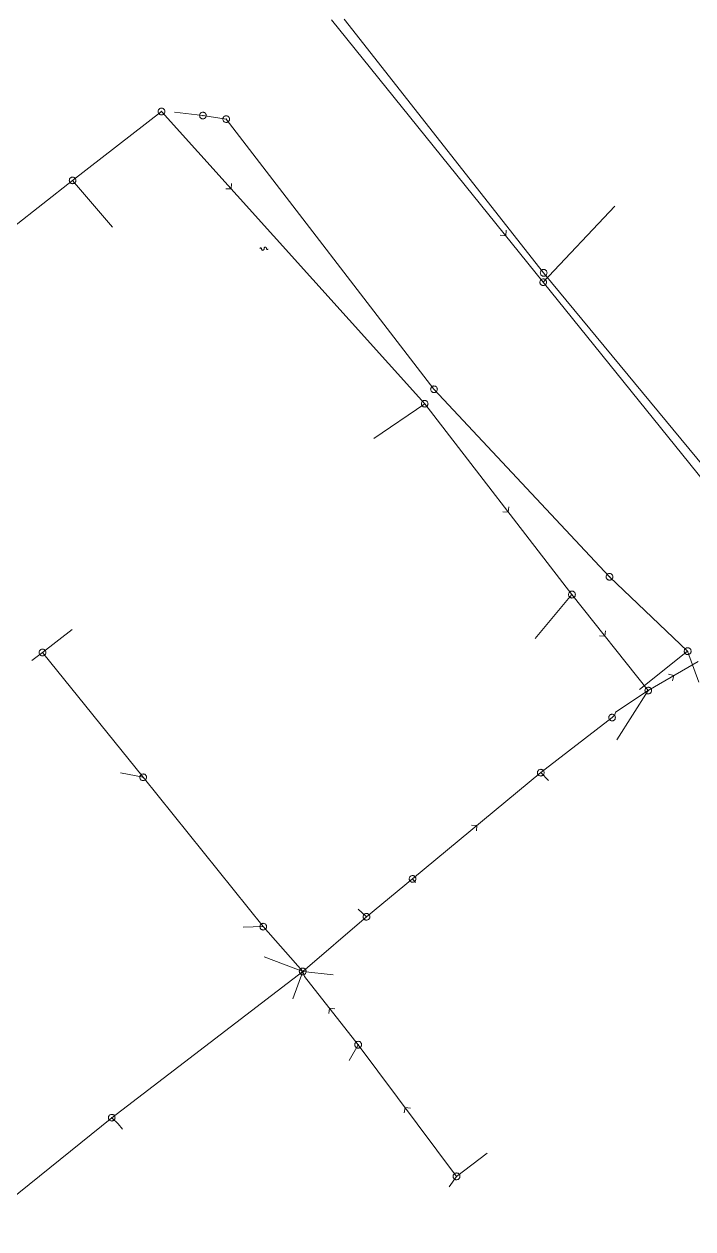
# Model space of a CAD drawing. Header units: metres. Extents: x 25504150 to 25508618, y 6694193 to 6702753.
# Drawn here: x 25504928 to 25505019.9, y 6698324 to 6698489.6 of the extents above; entities that cross this region are included whole.
import ezdxf

# ---------------------------------------------------------------- set-up
doc = ezdxf.new("R2010")
doc.units = ezdxf.units.M
for name, pattern in [('Sewer_node', [0]), ('Viemariputket', [0]), ('Viemarivarusteet', [0])]:
    doc.linetypes.add(name, pattern=pattern)
for name, color, linetype, lineweight in [('Sewer_node', 7, 'Sewer_node', 0), ('Viemariputket', 7, 'Viemariputket', 0), ('Viemarivarusteet', 7, 'Viemarivarusteet', 0)]:
    doc.layers.add(name, color=color, linetype=linetype, lineweight=lineweight)

msp = doc.modelspace()

# ---------------------------------------------------------------- linework, layer by layer
at = {"layer": 'Sewer_node', "color": 46, "linetype": 'Continuous', "true_color": 0x7f5f00, "flags": 128}
for points, elevation in [([(25504947.31, 6698477.58), (25504947.3, 6698477.65), (25504947.29, 6698477.72), (25504947.26, 6698477.79), (25504947.22, 6698477.85), (25504947.18, 6698477.91), (25504947.12, 6698477.95), (25504947.06, 6698477.99), (25504946.99, 6698478.02), (25504946.92, 6698478.03), (25504946.85, 6698478.04), (25504946.78, 6698478.03), (25504946.71, 6698478.02), (25504946.64, 6698477.99), (25504946.58, 6698477.95), (25504946.52, 6698477.91), (25504946.48, 6698477.85), (25504946.44, 6698477.79), (25504946.41, 6698477.72), (25504946.4, 6698477.65), (25504946.39, 6698477.58), (25504946.4, 6698477.51), (25504946.41, 6698477.44), (25504946.44, 6698477.37), (25504946.48, 6698477.31), (25504946.52, 6698477.25), (25504946.58, 6698477.21), (25504946.64, 6698477.17), (25504946.71, 6698477.14), (25504946.78, 6698477.13), (25504946.85, 6698477.12), (25504946.92, 6698477.13), (25504946.99, 6698477.14), (25504947.06, 6698477.17), (25504947.12, 6698477.21), (25504947.18, 6698477.25), (25504947.22, 6698477.31), (25504947.26, 6698477.37), (25504947.29, 6698477.44), (25504947.3, 6698477.51)], 39.18), ([(25504935.1, 6698468.11), (25504935.09, 6698468.18), (25504935.08, 6698468.25), (25504935.05, 6698468.32), (25504935.01, 6698468.38), (25504934.97, 6698468.44), (25504934.91, 6698468.48), (25504934.85, 6698468.52), (25504934.78, 6698468.55), (25504934.71, 6698468.56), (25504934.64, 6698468.57), (25504934.57, 6698468.56), (25504934.5, 6698468.55), (25504934.43, 6698468.52), (25504934.37, 6698468.48), (25504934.31, 6698468.44), (25504934.27, 6698468.38), (25504934.23, 6698468.32), (25504934.2, 6698468.25), (25504934.19, 6698468.18), (25504934.18, 6698468.11), (25504934.19, 6698468.04), (25504934.2, 6698467.97), (25504934.23, 6698467.9), (25504934.27, 6698467.84), (25504934.31, 6698467.78), (25504934.37, 6698467.74), (25504934.43, 6698467.7), (25504934.5, 6698467.67), (25504934.57, 6698467.66), (25504934.64, 6698467.65), (25504934.71, 6698467.66), (25504934.78, 6698467.67), (25504934.85, 6698467.7), (25504934.91, 6698467.74), (25504934.97, 6698467.78), (25504935.01, 6698467.84), (25504935.05, 6698467.9), (25504935.08, 6698467.97), (25504935.09, 6698468.04)], 38.02), ([(25504983.48, 6698437.41), (25504983.47, 6698437.48), (25504983.46, 6698437.55), (25504983.43, 6698437.62), (25504983.39, 6698437.68), (25504983.35, 6698437.74), (25504983.29, 6698437.78), (25504983.23, 6698437.82), (25504983.16, 6698437.85), (25504983.09, 6698437.86), (25504983.02, 6698437.87), (25504982.95, 6698437.86), (25504982.88, 6698437.85), (25504982.81, 6698437.82), (25504982.75, 6698437.78), (25504982.69, 6698437.74), (25504982.65, 6698437.68), (25504982.61, 6698437.62), (25504982.58, 6698437.55), (25504982.57, 6698437.48), (25504982.56, 6698437.41), (25504982.57, 6698437.34), (25504982.58, 6698437.27), (25504982.61, 6698437.2), (25504982.65, 6698437.14), (25504982.69, 6698437.08), (25504982.75, 6698437.04), (25504982.81, 6698437), (25504982.88, 6698436.97), (25504982.95, 6698436.96), (25504983.02, 6698436.95), (25504983.09, 6698436.96), (25504983.16, 6698436.97), (25504983.23, 6698437), (25504983.29, 6698437.04), (25504983.35, 6698437.08), (25504983.39, 6698437.14), (25504983.43, 6698437.2), (25504983.46, 6698437.27), (25504983.47, 6698437.34)], 39.15), ([(25505003.73, 6698411.17), (25505003.72, 6698411.24), (25505003.71, 6698411.32), (25505003.68, 6698411.38), (25505003.64, 6698411.45), (25505003.59, 6698411.5), (25505003.54, 6698411.55), (25505003.47, 6698411.59), (25505003.41, 6698411.62), (25505003.33, 6698411.63), (25505003.26, 6698411.64), (25505003.19, 6698411.63), (25505003.11, 6698411.62), (25505003.05, 6698411.59), (25505002.98, 6698411.55), (25505002.93, 6698411.5), (25505002.88, 6698411.45), (25505002.84, 6698411.38), (25505002.81, 6698411.32), (25505002.8, 6698411.24), (25505002.79, 6698411.17), (25505002.8, 6698411.1), (25505002.81, 6698411.02), (25505002.84, 6698410.96), (25505002.88, 6698410.89), (25505002.93, 6698410.84), (25505002.98, 6698410.79), (25505003.05, 6698410.75), (25505003.11, 6698410.72), (25505003.19, 6698410.71), (25505003.26, 6698410.7), (25505003.33, 6698410.71), (25505003.41, 6698410.72), (25505003.47, 6698410.75), (25505003.54, 6698410.79), (25505003.59, 6698410.84), (25505003.64, 6698410.89), (25505003.68, 6698410.96), (25505003.71, 6698411.02), (25505003.72, 6698411.1)], 39.14), ([(25504930.96, 6698403.21), (25504930.95, 6698403.28), (25504930.94, 6698403.35), (25504930.91, 6698403.42), (25504930.87, 6698403.48), (25504930.83, 6698403.54), (25504930.77, 6698403.58), (25504930.71, 6698403.62), (25504930.64, 6698403.65), (25504930.57, 6698403.66), (25504930.5, 6698403.67), (25504930.43, 6698403.66), (25504930.36, 6698403.65), (25504930.29, 6698403.62), (25504930.23, 6698403.58), (25504930.17, 6698403.54), (25504930.13, 6698403.48), (25504930.09, 6698403.42), (25504930.06, 6698403.35), (25504930.05, 6698403.28), (25504930.04, 6698403.21), (25504930.05, 6698403.14), (25504930.06, 6698403.07), (25504930.09, 6698403), (25504930.13, 6698402.94), (25504930.17, 6698402.88), (25504930.23, 6698402.84), (25504930.29, 6698402.8), (25504930.36, 6698402.77), (25504930.43, 6698402.76), (25504930.5, 6698402.75), (25504930.57, 6698402.76), (25504930.64, 6698402.77), (25504930.71, 6698402.8), (25504930.77, 6698402.84), (25504930.83, 6698402.88), (25504930.87, 6698402.94), (25504930.91, 6698403), (25504930.94, 6698403.07), (25504930.95, 6698403.14)], 39.77), ([(25505014.21, 6698397.97), (25505014.2, 6698398.04), (25505014.19, 6698398.11), (25505014.16, 6698398.18), (25505014.12, 6698398.24), (25505014.08, 6698398.3), (25505014.02, 6698398.34), (25505013.96, 6698398.38), (25505013.89, 6698398.41), (25505013.82, 6698398.42), (25505013.75, 6698398.43), (25505013.68, 6698398.42), (25505013.61, 6698398.41), (25505013.54, 6698398.38), (25505013.48, 6698398.34), (25505013.42, 6698398.3), (25505013.38, 6698398.24), (25505013.34, 6698398.18), (25505013.31, 6698398.11), (25505013.3, 6698398.04), (25505013.29, 6698397.97), (25505013.3, 6698397.9), (25505013.31, 6698397.83), (25505013.34, 6698397.76), (25505013.38, 6698397.7), (25505013.42, 6698397.64), (25505013.48, 6698397.6), (25505013.54, 6698397.56), (25505013.61, 6698397.53), (25505013.68, 6698397.52), (25505013.75, 6698397.51), (25505013.82, 6698397.52), (25505013.89, 6698397.53), (25505013.96, 6698397.56), (25505014.02, 6698397.6), (25505014.08, 6698397.64), (25505014.12, 6698397.7), (25505014.16, 6698397.76), (25505014.19, 6698397.83), (25505014.2, 6698397.9)], 39.01), ([(25504944.79, 6698386.05), (25504944.78, 6698386.12), (25504944.77, 6698386.19), (25504944.74, 6698386.26), (25504944.7, 6698386.32), (25504944.66, 6698386.38), (25504944.6, 6698386.42), (25504944.54, 6698386.46), (25504944.47, 6698386.49), (25504944.4, 6698386.5), (25504944.33, 6698386.51), (25504944.26, 6698386.5), (25504944.19, 6698386.49), (25504944.12, 6698386.46), (25504944.06, 6698386.42), (25504944, 6698386.38), (25504943.96, 6698386.32), (25504943.92, 6698386.26), (25504943.89, 6698386.19), (25504943.88, 6698386.12), (25504943.87, 6698386.05), (25504943.88, 6698385.98), (25504943.89, 6698385.91), (25504943.92, 6698385.84), (25504943.96, 6698385.78), (25504944, 6698385.72), (25504944.06, 6698385.68), (25504944.12, 6698385.64), (25504944.19, 6698385.61), (25504944.26, 6698385.6), (25504944.33, 6698385.59), (25504944.4, 6698385.6), (25504944.47, 6698385.61), (25504944.54, 6698385.64), (25504944.6, 6698385.68), (25504944.66, 6698385.72), (25504944.7, 6698385.78), (25504944.74, 6698385.84), (25504944.77, 6698385.91), (25504944.78, 6698385.98)], 39.8), ([(25504981.82, 6698372.08), (25504981.81, 6698372.15), (25504981.8, 6698372.22), (25504981.77, 6698372.29), (25504981.73, 6698372.35), (25504981.69, 6698372.41), (25504981.63, 6698372.45), (25504981.57, 6698372.49), (25504981.5, 6698372.52), (25504981.43, 6698372.53), (25504981.36, 6698372.54), (25504981.29, 6698372.53), (25504981.22, 6698372.52), (25504981.15, 6698372.49), (25504981.09, 6698372.45), (25504981.03, 6698372.41), (25504980.99, 6698372.35), (25504980.95, 6698372.29), (25504980.92, 6698372.22), (25504980.91, 6698372.15), (25504980.9, 6698372.08), (25504980.91, 6698372.01), (25504980.92, 6698371.94), (25504980.95, 6698371.87), (25504980.99, 6698371.81), (25504981.03, 6698371.75), (25504981.09, 6698371.71), (25504981.15, 6698371.67), (25504981.22, 6698371.64), (25504981.29, 6698371.63), (25504981.36, 6698371.62), (25504981.43, 6698371.63), (25504981.5, 6698371.64), (25504981.57, 6698371.67), (25504981.63, 6698371.71), (25504981.69, 6698371.75), (25504981.73, 6698371.81), (25504981.77, 6698371.87), (25504981.8, 6698371.94), (25504981.81, 6698372.01)], 39.19), ([(25504961.3, 6698365.52), (25504961.29, 6698365.59), (25504961.28, 6698365.66), (25504961.25, 6698365.73), (25504961.21, 6698365.79), (25504961.17, 6698365.85), (25504961.11, 6698365.89), (25504961.05, 6698365.93), (25504960.98, 6698365.96), (25504960.91, 6698365.97), (25504960.84, 6698365.98), (25504960.77, 6698365.97), (25504960.7, 6698365.96), (25504960.63, 6698365.93), (25504960.57, 6698365.89), (25504960.51, 6698365.85), (25504960.47, 6698365.79), (25504960.43, 6698365.73), (25504960.4, 6698365.66), (25504960.39, 6698365.59), (25504960.38, 6698365.52), (25504960.39, 6698365.45), (25504960.4, 6698365.38), (25504960.43, 6698365.31), (25504960.47, 6698365.25), (25504960.51, 6698365.19), (25504960.57, 6698365.15), (25504960.63, 6698365.11), (25504960.7, 6698365.08), (25504960.77, 6698365.07), (25504960.84, 6698365.06), (25504960.91, 6698365.07), (25504960.98, 6698365.08), (25504961.05, 6698365.11), (25504961.11, 6698365.15), (25504961.17, 6698365.19), (25504961.21, 6698365.25), (25504961.25, 6698365.31), (25504961.28, 6698365.38), (25504961.29, 6698365.45)], 39.91), ([(25504966.73, 6698359.36), (25504966.72, 6698359.43), (25504966.71, 6698359.51), (25504966.68, 6698359.57), (25504966.64, 6698359.64), (25504966.59, 6698359.69), (25504966.54, 6698359.74), (25504966.47, 6698359.78), (25504966.41, 6698359.81), (25504966.33, 6698359.82), (25504966.26, 6698359.83), (25504966.19, 6698359.82), (25504966.11, 6698359.81), (25504966.05, 6698359.78), (25504965.98, 6698359.74), (25504965.93, 6698359.69), (25504965.88, 6698359.64), (25504965.84, 6698359.57), (25504965.81, 6698359.51), (25504965.8, 6698359.43), (25504965.79, 6698359.36), (25504965.8, 6698359.29), (25504965.81, 6698359.21), (25504965.84, 6698359.15), (25504965.88, 6698359.08), (25504965.93, 6698359.03), (25504965.98, 6698358.98), (25504966.05, 6698358.94), (25504966.11, 6698358.91), (25504966.19, 6698358.9), (25504966.26, 6698358.89), (25504966.33, 6698358.9), (25504966.41, 6698358.91), (25504966.47, 6698358.94), (25504966.54, 6698358.98), (25504966.59, 6698359.03), (25504966.64, 6698359.08), (25504966.68, 6698359.15), (25504966.71, 6698359.21), (25504966.72, 6698359.29)], 39.85), ([(25504940.47, 6698339.26), (25504940.46, 6698339.33), (25504940.45, 6698339.4), (25504940.42, 6698339.47), (25504940.38, 6698339.53), (25504940.34, 6698339.59), (25504940.28, 6698339.63), (25504940.22, 6698339.67), (25504940.15, 6698339.7), (25504940.08, 6698339.71), (25504940.01, 6698339.72), (25504939.94, 6698339.71), (25504939.87, 6698339.7), (25504939.8, 6698339.67), (25504939.74, 6698339.63), (25504939.68, 6698339.59), (25504939.64, 6698339.53), (25504939.6, 6698339.47), (25504939.57, 6698339.4), (25504939.56, 6698339.33), (25504939.55, 6698339.26), (25504939.56, 6698339.19), (25504939.57, 6698339.12), (25504939.6, 6698339.05), (25504939.64, 6698338.99), (25504939.68, 6698338.93), (25504939.74, 6698338.89), (25504939.8, 6698338.85), (25504939.87, 6698338.82), (25504939.94, 6698338.81), (25504940.01, 6698338.8), (25504940.08, 6698338.81), (25504940.15, 6698338.82), (25504940.22, 6698338.85), (25504940.28, 6698338.89), (25504940.34, 6698338.93), (25504940.38, 6698338.99), (25504940.42, 6698339.05), (25504940.45, 6698339.12), (25504940.46, 6698339.19)], 39.94), ([(25504987.86, 6698331.19), (25504987.85, 6698331.26), (25504987.84, 6698331.34), (25504987.81, 6698331.4), (25504987.77, 6698331.47), (25504987.72, 6698331.52), (25504987.67, 6698331.57), (25504987.6, 6698331.61), (25504987.54, 6698331.64), (25504987.46, 6698331.65), (25504987.39, 6698331.66), (25504987.32, 6698331.65), (25504987.24, 6698331.64), (25504987.18, 6698331.61), (25504987.11, 6698331.57), (25504987.06, 6698331.52), (25504987.01, 6698331.47), (25504986.97, 6698331.4), (25504986.94, 6698331.34), (25504986.93, 6698331.26), (25504986.92, 6698331.19), (25504986.93, 6698331.12), (25504986.94, 6698331.04), (25504986.97, 6698330.98), (25504987.01, 6698330.91), (25504987.06, 6698330.86), (25504987.11, 6698330.81), (25504987.18, 6698330.77), (25504987.24, 6698330.74), (25504987.32, 6698330.73), (25504987.39, 6698330.72), (25504987.46, 6698330.73), (25504987.54, 6698330.74), (25504987.6, 6698330.77), (25504987.67, 6698330.81), (25504987.72, 6698330.86), (25504987.77, 6698330.91), (25504987.81, 6698330.98), (25504987.84, 6698331.04), (25504987.85, 6698331.12)], 39.55)]:
    msp.add_lwpolyline(points, close=True, dxfattribs=dict(at, elevation=elevation))
at = {"layer": 'Sewer_node', "color": 252, "linetype": 'Continuous', "lineweight": 9, "true_color": 0x848484, "flags": 128}
for points, elevation in [([(25504953.01, 6698477.02), (25504953, 6698477.09), (25504952.99, 6698477.16), (25504952.96, 6698477.23), (25504952.92, 6698477.29), (25504952.88, 6698477.35), (25504952.82, 6698477.39), (25504952.76, 6698477.43), (25504952.69, 6698477.46), (25504952.62, 6698477.47), (25504952.55, 6698477.48), (25504952.48, 6698477.47), (25504952.41, 6698477.46), (25504952.34, 6698477.43), (25504952.28, 6698477.39), (25504952.22, 6698477.35), (25504952.18, 6698477.29), (25504952.14, 6698477.23), (25504952.11, 6698477.16), (25504952.1, 6698477.09), (25504952.09, 6698477.02), (25504952.1, 6698476.95), (25504952.11, 6698476.88), (25504952.14, 6698476.81), (25504952.18, 6698476.75), (25504952.22, 6698476.69), (25504952.28, 6698476.65), (25504952.34, 6698476.61), (25504952.41, 6698476.58), (25504952.48, 6698476.57), (25504952.55, 6698476.56), (25504952.62, 6698476.57), (25504952.69, 6698476.58), (25504952.76, 6698476.61), (25504952.82, 6698476.65), (25504952.88, 6698476.69), (25504952.92, 6698476.75), (25504952.96, 6698476.81), (25504952.99, 6698476.88), (25504953, 6698476.95)], 39.05), ([(25504956.21, 6698476.54), (25504956.2, 6698476.61), (25504956.19, 6698476.68), (25504956.16, 6698476.75), (25504956.12, 6698476.81), (25504956.08, 6698476.87), (25504956.02, 6698476.91), (25504955.96, 6698476.95), (25504955.89, 6698476.98), (25504955.82, 6698476.99), (25504955.75, 6698477), (25504955.68, 6698476.99), (25504955.61, 6698476.98), (25504955.54, 6698476.95), (25504955.48, 6698476.91), (25504955.42, 6698476.87), (25504955.38, 6698476.81), (25504955.34, 6698476.75), (25504955.31, 6698476.68), (25504955.3, 6698476.61), (25504955.29, 6698476.54), (25504955.3, 6698476.47), (25504955.31, 6698476.4), (25504955.34, 6698476.33), (25504955.38, 6698476.27), (25504955.42, 6698476.21), (25504955.48, 6698476.17), (25504955.54, 6698476.13), (25504955.61, 6698476.1), (25504955.68, 6698476.09), (25504955.75, 6698476.08), (25504955.82, 6698476.09), (25504955.89, 6698476.1), (25504955.96, 6698476.13), (25504956.02, 6698476.17), (25504956.08, 6698476.21), (25504956.12, 6698476.27), (25504956.16, 6698476.33), (25504956.19, 6698476.4), (25504956.2, 6698476.47)], 39.19), ([(25504999.83, 6698455.4), (25504999.82, 6698455.47), (25504999.81, 6698455.54), (25504999.78, 6698455.61), (25504999.74, 6698455.67), (25504999.7, 6698455.73), (25504999.64, 6698455.77), (25504999.58, 6698455.81), (25504999.51, 6698455.84), (25504999.44, 6698455.85), (25504999.37, 6698455.86), (25504999.3, 6698455.85), (25504999.23, 6698455.84), (25504999.16, 6698455.81), (25504999.1, 6698455.77), (25504999.04, 6698455.73), (25504999, 6698455.67), (25504998.96, 6698455.61), (25504998.93, 6698455.54), (25504998.92, 6698455.47), (25504998.91, 6698455.4), (25504998.92, 6698455.33), (25504998.93, 6698455.26), (25504998.96, 6698455.19), (25504999, 6698455.13), (25504999.04, 6698455.07), (25504999.1, 6698455.03), (25504999.16, 6698454.99), (25504999.23, 6698454.96), (25504999.3, 6698454.95), (25504999.37, 6698454.94), (25504999.44, 6698454.95), (25504999.51, 6698454.96), (25504999.58, 6698454.99), (25504999.64, 6698455.03), (25504999.7, 6698455.07), (25504999.74, 6698455.13), (25504999.78, 6698455.19), (25504999.81, 6698455.26), (25504999.82, 6698455.33)], 39.13), ([(25504984.76, 6698439.39), (25504984.75, 6698439.46), (25504984.74, 6698439.53), (25504984.71, 6698439.6), (25504984.67, 6698439.66), (25504984.63, 6698439.72), (25504984.57, 6698439.76), (25504984.51, 6698439.8), (25504984.44, 6698439.83), (25504984.37, 6698439.84), (25504984.3, 6698439.85), (25504984.23, 6698439.84), (25504984.16, 6698439.83), (25504984.09, 6698439.8), (25504984.03, 6698439.76), (25504983.97, 6698439.72), (25504983.93, 6698439.66), (25504983.89, 6698439.6), (25504983.86, 6698439.53), (25504983.85, 6698439.46), (25504983.84, 6698439.39), (25504983.85, 6698439.32), (25504983.86, 6698439.25), (25504983.89, 6698439.18), (25504983.93, 6698439.12), (25504983.97, 6698439.06), (25504984.03, 6698439.02), (25504984.09, 6698438.98), (25504984.16, 6698438.95), (25504984.23, 6698438.94), (25504984.3, 6698438.93), (25504984.37, 6698438.94), (25504984.44, 6698438.95), (25504984.51, 6698438.98), (25504984.57, 6698439.02), (25504984.63, 6698439.06), (25504984.67, 6698439.12), (25504984.71, 6698439.18), (25504984.74, 6698439.25), (25504984.75, 6698439.32)], 39.04), ([(25505008.88, 6698413.62), (25505008.87, 6698413.69), (25505008.86, 6698413.76), (25505008.83, 6698413.83), (25505008.79, 6698413.89), (25505008.75, 6698413.95), (25505008.69, 6698413.99), (25505008.63, 6698414.03), (25505008.56, 6698414.06), (25505008.49, 6698414.07), (25505008.42, 6698414.08), (25505008.35, 6698414.07), (25505008.28, 6698414.06), (25505008.21, 6698414.03), (25505008.15, 6698413.99), (25505008.09, 6698413.95), (25505008.05, 6698413.89), (25505008.01, 6698413.83), (25505007.98, 6698413.76), (25505007.97, 6698413.69), (25505007.96, 6698413.62), (25505007.97, 6698413.55), (25505007.98, 6698413.48), (25505008.01, 6698413.41), (25505008.05, 6698413.35), (25505008.09, 6698413.29), (25505008.15, 6698413.25), (25505008.21, 6698413.21), (25505008.28, 6698413.18), (25505008.35, 6698413.17), (25505008.42, 6698413.16), (25505008.49, 6698413.17), (25505008.56, 6698413.18), (25505008.63, 6698413.21), (25505008.69, 6698413.25), (25505008.75, 6698413.29), (25505008.79, 6698413.35), (25505008.83, 6698413.41), (25505008.86, 6698413.48), (25505008.87, 6698413.55)], 39.24), ([(25505019.63, 6698403.39), (25505019.62, 6698403.46), (25505019.61, 6698403.54), (25505019.58, 6698403.6), (25505019.54, 6698403.67), (25505019.49, 6698403.72), (25505019.44, 6698403.77), (25505019.37, 6698403.81), (25505019.31, 6698403.84), (25505019.23, 6698403.85), (25505019.16, 6698403.86), (25505019.09, 6698403.85), (25505019.01, 6698403.84), (25505018.95, 6698403.81), (25505018.88, 6698403.77), (25505018.83, 6698403.72), (25505018.78, 6698403.67), (25505018.74, 6698403.6), (25505018.71, 6698403.54), (25505018.7, 6698403.46), (25505018.69, 6698403.39), (25505018.7, 6698403.32), (25505018.71, 6698403.24), (25505018.74, 6698403.18), (25505018.78, 6698403.11), (25505018.83, 6698403.06), (25505018.88, 6698403.01), (25505018.95, 6698402.97), (25505019.01, 6698402.94), (25505019.09, 6698402.93), (25505019.16, 6698402.92), (25505019.23, 6698402.93), (25505019.31, 6698402.94), (25505019.37, 6698402.97), (25505019.44, 6698403.01), (25505019.49, 6698403.06), (25505019.54, 6698403.11), (25505019.58, 6698403.18), (25505019.61, 6698403.24), (25505019.62, 6698403.32)], 38.96)]:
    msp.add_lwpolyline(points, close=True, dxfattribs=dict(at, elevation=elevation))
at = {"layer": 'Sewer_node', "color": 46, "linetype": 'Continuous', "true_color": 0x7f5f00, "flags": 128}
for points in [[(25504955.68, 6698466.97), (25504956.43, 6698466.94), (25504956.46, 6698467.68)], [(25504993.4, 6698460.59), (25504994.15, 6698460.51), (25504994.23, 6698461.25)], [(25504960.39, 6698458.71), (25504960.39, 6698458.74), (25504960.39, 6698458.75), (25504960.39, 6698458.76), (25504960.4, 6698458.77), (25504960.4, 6698458.78), (25504960.4, 6698458.79), (25504960.41, 6698458.8), (25504960.42, 6698458.81), (25504960.42, 6698458.81), (25504960.43, 6698458.82), (25504960.44, 6698458.83), (25504960.45, 6698458.83), (25504960.46, 6698458.84), (25504960.47, 6698458.84), (25504960.47, 6698458.84), (25504960.48, 6698458.84), (25504960.49, 6698458.85), (25504960.5, 6698458.84), (25504960.51, 6698458.84), (25504960.52, 6698458.84), (25504960.53, 6698458.84), (25504960.54, 6698458.83), (25504960.55, 6698458.83), (25504960.56, 6698458.82), (25504960.56, 6698458.81), (25504960.57, 6698458.81), (25504960.58, 6698458.8), (25504960.58, 6698458.79), (25504960.59, 6698458.78), (25504960.59, 6698458.77), (25504960.6, 6698458.76), (25504960.6, 6698458.75), (25504960.6, 6698458.74), (25504960.6, 6698458.71)], [(25504960.6, 6698458.7), (25504960.6, 6698458.68), (25504960.61, 6698458.66), (25504960.61, 6698458.64), (25504960.62, 6698458.62), (25504960.62, 6698458.6), (25504960.63, 6698458.59), (25504960.64, 6698458.57), (25504960.65, 6698458.56), (25504960.66, 6698458.55), (25504960.68, 6698458.53), (25504960.69, 6698458.52), (25504960.7, 6698458.52), (25504960.72, 6698458.51), (25504960.73, 6698458.5), (25504960.74, 6698458.5), (25504960.76, 6698458.49), (25504960.77, 6698458.49), (25504960.79, 6698458.49), (25504960.8, 6698458.5), (25504960.82, 6698458.5), (25504960.83, 6698458.51), (25504960.85, 6698458.51), (25504960.86, 6698458.52), (25504960.87, 6698458.53), (25504960.89, 6698458.54), (25504960.9, 6698458.56), (25504960.91, 6698458.57), (25504960.92, 6698458.59), (25504960.93, 6698458.6), (25504960.93, 6698458.62), (25504960.94, 6698458.64), (25504960.94, 6698458.65), (25504960.95, 6698458.67), (25504960.95, 6698458.7)], [(25504960.95, 6698458.71), (25504960.95, 6698458.73), (25504960.95, 6698458.75), (25504960.95, 6698458.77), (25504960.95, 6698458.79), (25504960.96, 6698458.8), (25504960.96, 6698458.82), (25504960.97, 6698458.84), (25504960.98, 6698458.86), (25504960.99, 6698458.87), (25504961, 6698458.88), (25504961.01, 6698458.9), (25504961.02, 6698458.91), (25504961.03, 6698458.92), (25504961.04, 6698458.93), (25504961.06, 6698458.93), (25504961.07, 6698458.94), (25504961.08, 6698458.94), (25504961.1, 6698458.94), (25504961.11, 6698458.95), (25504961.13, 6698458.94), (25504961.14, 6698458.94), (25504961.15, 6698458.94), (25504961.17, 6698458.93), (25504961.18, 6698458.92), (25504961.19, 6698458.91), (25504961.21, 6698458.9), (25504961.22, 6698458.89), (25504961.23, 6698458.88), (25504961.24, 6698458.86), (25504961.25, 6698458.84), (25504961.26, 6698458.83), (25504961.26, 6698458.81), (25504961.27, 6698458.79), (25504961.27, 6698458.77), (25504961.28, 6698458.74)], [(25504961.28, 6698458.7), (25504961.29, 6698458.68), (25504961.29, 6698458.67), (25504961.3, 6698458.66), (25504961.3, 6698458.65), (25504961.31, 6698458.64), (25504961.31, 6698458.63), (25504961.32, 6698458.62), (25504961.33, 6698458.62), (25504961.33, 6698458.61), (25504961.34, 6698458.61), (25504961.35, 6698458.6), (25504961.36, 6698458.6), (25504961.37, 6698458.6), (25504961.38, 6698458.6), (25504961.38, 6698458.6), (25504961.39, 6698458.6), (25504961.4, 6698458.6), (25504961.41, 6698458.61), (25504961.42, 6698458.61), (25504961.43, 6698458.62), (25504961.43, 6698458.62), (25504961.44, 6698458.63), (25504961.45, 6698458.64), (25504961.45, 6698458.65), (25504961.46, 6698458.66), (25504961.46, 6698458.67), (25504961.47, 6698458.69)], [(25504993.77, 6698422.55), (25504994.51, 6698422.48), (25504994.6, 6698423.22)], [(25505007.04, 6698405.51), (25505007.79, 6698405.45), (25505007.86, 6698406.18)], [(25505017.06, 6698399.3), (25505017.24, 6698400.03), (25505016.52, 6698400.21)], [(25504990.16, 6698378.67), (25504990.21, 6698379.42), (25504989.47, 6698379.48)], [(25504970.68, 6698354.23), (25504969.93, 6698354.31), (25504969.84, 6698353.58)], [(25504981.07, 6698340.56), (25504980.33, 6698340.66), (25504980.22, 6698339.92)]]:
    msp.add_lwpolyline(points, dxfattribs=at)
for points in [[(25504999.77, 6698454.11), (25504999.76, 6698454.18), (25504999.75, 6698454.25), (25504999.72, 6698454.32), (25504999.68, 6698454.38), (25504999.64, 6698454.44), (25504999.58, 6698454.48), (25504999.52, 6698454.52), (25504999.45, 6698454.55), (25504999.38, 6698454.56), (25504999.31, 6698454.57), (25504999.24, 6698454.56), (25504999.17, 6698454.55), (25504999.1, 6698454.52), (25504999.04, 6698454.48), (25504998.98, 6698454.44), (25504998.94, 6698454.38), (25504998.9, 6698454.32), (25504998.87, 6698454.25), (25504998.86, 6698454.18), (25504998.85, 6698454.11), (25504998.86, 6698454.04), (25504998.87, 6698453.97), (25504998.9, 6698453.9), (25504998.94, 6698453.84), (25504998.98, 6698453.78), (25504999.04, 6698453.74), (25504999.1, 6698453.7), (25504999.17, 6698453.67), (25504999.24, 6698453.66), (25504999.31, 6698453.65), (25504999.38, 6698453.66), (25504999.45, 6698453.67), (25504999.52, 6698453.7), (25504999.58, 6698453.74), (25504999.64, 6698453.78), (25504999.68, 6698453.84), (25504999.72, 6698453.9), (25504999.75, 6698453.97), (25504999.76, 6698454.04)], [(25505009.23, 6698394.26), (25505009.22, 6698394.33), (25505009.21, 6698394.4), (25505009.18, 6698394.47), (25505009.14, 6698394.53), (25505009.1, 6698394.59), (25505009.04, 6698394.63), (25505008.98, 6698394.67), (25505008.91, 6698394.7), (25505008.84, 6698394.71), (25505008.77, 6698394.72), (25505008.7, 6698394.71), (25505008.63, 6698394.7), (25505008.56, 6698394.67), (25505008.5, 6698394.63), (25505008.44, 6698394.59), (25505008.4, 6698394.53), (25505008.36, 6698394.47), (25505008.33, 6698394.4), (25505008.32, 6698394.33), (25505008.31, 6698394.26), (25505008.32, 6698394.19), (25505008.33, 6698394.12), (25505008.36, 6698394.05), (25505008.4, 6698393.99), (25505008.44, 6698393.93), (25505008.5, 6698393.89), (25505008.56, 6698393.85), (25505008.63, 6698393.82), (25505008.7, 6698393.81), (25505008.77, 6698393.8), (25505008.84, 6698393.81), (25505008.91, 6698393.82), (25505008.98, 6698393.85), (25505009.04, 6698393.89), (25505009.1, 6698393.93), (25505009.14, 6698393.99), (25505009.18, 6698394.05), (25505009.21, 6698394.12), (25505009.22, 6698394.19)], [(25504999.43, 6698386.69), (25504999.42, 6698386.76), (25504999.41, 6698386.83), (25504999.38, 6698386.9), (25504999.34, 6698386.96), (25504999.3, 6698387.02), (25504999.24, 6698387.06), (25504999.18, 6698387.1), (25504999.11, 6698387.13), (25504999.04, 6698387.14), (25504998.97, 6698387.15), (25504998.9, 6698387.14), (25504998.83, 6698387.13), (25504998.76, 6698387.1), (25504998.7, 6698387.06), (25504998.64, 6698387.02), (25504998.6, 6698386.96), (25504998.56, 6698386.9), (25504998.53, 6698386.83), (25504998.52, 6698386.76), (25504998.51, 6698386.69), (25504998.52, 6698386.62), (25504998.53, 6698386.55), (25504998.56, 6698386.48), (25504998.6, 6698386.42), (25504998.64, 6698386.36), (25504998.7, 6698386.32), (25504998.76, 6698386.28), (25504998.83, 6698386.25), (25504998.9, 6698386.24), (25504998.97, 6698386.23), (25504999.04, 6698386.24), (25504999.11, 6698386.25), (25504999.18, 6698386.28), (25504999.24, 6698386.32), (25504999.3, 6698386.36), (25504999.34, 6698386.42), (25504999.38, 6698386.48), (25504999.41, 6698386.55), (25504999.42, 6698386.62)], [(25504975.48, 6698366.88), (25504975.47, 6698366.95), (25504975.46, 6698367.02), (25504975.43, 6698367.09), (25504975.39, 6698367.15), (25504975.35, 6698367.21), (25504975.29, 6698367.25), (25504975.23, 6698367.29), (25504975.16, 6698367.32), (25504975.09, 6698367.33), (25504975.02, 6698367.34), (25504974.95, 6698367.33), (25504974.88, 6698367.32), (25504974.81, 6698367.29), (25504974.75, 6698367.25), (25504974.69, 6698367.21), (25504974.65, 6698367.15), (25504974.61, 6698367.09), (25504974.58, 6698367.02), (25504974.57, 6698366.95), (25504974.56, 6698366.88), (25504974.57, 6698366.81), (25504974.58, 6698366.74), (25504974.61, 6698366.67), (25504974.65, 6698366.61), (25504974.69, 6698366.55), (25504974.75, 6698366.51), (25504974.81, 6698366.47), (25504974.88, 6698366.44), (25504974.95, 6698366.43), (25504975.02, 6698366.42), (25504975.09, 6698366.43), (25504975.16, 6698366.44), (25504975.23, 6698366.47), (25504975.29, 6698366.51), (25504975.35, 6698366.55), (25504975.39, 6698366.61), (25504975.43, 6698366.67), (25504975.46, 6698366.74), (25504975.47, 6698366.81)], [(25504974.35, 6698349.29), (25504974.34, 6698349.36), (25504974.33, 6698349.44), (25504974.3, 6698349.5), (25504974.26, 6698349.57), (25504974.21, 6698349.62), (25504974.16, 6698349.67), (25504974.09, 6698349.71), (25504974.03, 6698349.74), (25504973.95, 6698349.75), (25504973.88, 6698349.76), (25504973.81, 6698349.75), (25504973.73, 6698349.74), (25504973.67, 6698349.71), (25504973.6, 6698349.67), (25504973.55, 6698349.62), (25504973.5, 6698349.57), (25504973.46, 6698349.5), (25504973.43, 6698349.44), (25504973.42, 6698349.36), (25504973.41, 6698349.29), (25504973.42, 6698349.22), (25504973.43, 6698349.14), (25504973.46, 6698349.08), (25504973.5, 6698349.01), (25504973.55, 6698348.96), (25504973.6, 6698348.91), (25504973.67, 6698348.87), (25504973.73, 6698348.84), (25504973.81, 6698348.83), (25504973.88, 6698348.82), (25504973.95, 6698348.83), (25504974.03, 6698348.84), (25504974.09, 6698348.87), (25504974.16, 6698348.91), (25504974.21, 6698348.96), (25504974.26, 6698349.01), (25504974.3, 6698349.08), (25504974.33, 6698349.14), (25504974.34, 6698349.22)]]:
    msp.add_lwpolyline(points, close=True, dxfattribs=at)
at = {"layer": 'Viemariputket', "color": 1, "linetype": 'Continuous', "lineweight": 15}
for p, q in [((25504999.31, 6698454.11), (25504970.23, 6698490.18)), ((25504946.85, 6698477.58), (25504934.64, 6698468.11)), ((25504946.85, 6698477.58), (25504983.02, 6698437.41)), ((25504934.64, 6698468.11), (25504926.47, 6698461.7)), ((25504934.64, 6698468.11), (25504940.1, 6698461.66)), ((25504999.31, 6698454.11), (25505009.16, 6698464.58)), ((25505024.36, 6698423.05), (25504999.31, 6698454.11)), ((25504976.04, 6698432.64), (25504983.02, 6698437.41)), ((25504983.02, 6698437.41), (25505003.26, 6698411.17)), ((25504998.2, 6698405.13), (25505003.26, 6698411.17)), ((25505003.26, 6698411.17), (25505013.75, 6698397.97)), ((25504930.5, 6698403.21, 38.25), (25504934.58, 6698406.36, 38.34)), ((25504930.5, 6698403.21, 38.24), (25504929.01, 6698402.13, 0.32)), ((25504930.5, 6698403.21, 38.19), (25504944.33, 6698386.05, 38.05)), ((25505013.75, 6698397.97), (25505020.59, 6698401.96)), ((25505009.43, 6698391.18), (25505013.75, 6698397.97)), ((25504998.97, 6698386.69, 37.42), (25505008.77, 6698394.26, 37.35)), ((25504944.33, 6698386.05, 38.2), (25504941.24, 6698386.66, 38.27)), ((25504960.84, 6698365.52, 37.89), (25504944.33, 6698386.05, 38.06)), ((25504981.36, 6698372.08, 37.46), (25504998.97, 6698386.69, 37.42)), ((25504998.97, 6698386.69, 37.43), (25505000.05, 6698385.61, 37.43)), ((25504981.36, 6698372.08, 37.46), (25504975.02, 6698366.88, 37.48)), ((25504981.36, 6698372.08, 37.73), (25504981.77, 6698371.59, 37.77)), ((25504975.02, 6698366.88, 37.72), (25504973.88, 6698367.92, 37.73)), ((25504960.84, 6698365.52, 37.89), (25504958.08, 6698365.45, 37.9)), ((25504960.84, 6698365.52, 37.89), (25504966.26, 6698359.36, 37.73)), ((25504966.26, 6698359.36, 37.56), (25504975.02, 6698366.88, 37.47)), ((25504940.01, 6698339.26, 37.69), (25504966.26, 6698359.36, 37.59)), ((25504970.44, 6698358.91, 38.33), (25504966.26, 6698359.36, 38.25)), ((25504973.88, 6698349.29, 37.84), (25504972.62, 6698347.14, 38.03)), ((25504987.39, 6698331.19, 37.91), (25504973.88, 6698349.29, 37.68)), ((25504940.01, 6698339.26, 37.69), (25504921.07, 6698323.97, 37.78)), ((25504987.39, 6698331.19, 38.11), (25504991.6, 6698334.36)), ((25504987.39, 6698331.19, 38.11), (25504986.38, 6698329.75, 38.25))]:
    msp.add_line(p, q, dxfattribs=at)
at = {"layer": 'Viemariputket', "color": 251, "linetype": 'Continuous', "lineweight": 15, "true_color": 0x595959}
for p, q in [((25504999.37, 6698455.4), (25504971.94, 6698490.29)), ((25504955.75, 6698476.54), (25504952.55, 6698477.02)), ((25504984.3, 6698439.39), (25504955.75, 6698476.54)), ((25505025.06, 6698424.26), (25504999.37, 6698455.4)), ((25505008.42, 6698413.62), (25504984.3, 6698439.39)), ((25505019.16, 6698403.39), (25505008.42, 6698413.62)), ((25505020.68, 6698399.11), (25505019.16, 6698403.39)), ((25504966.26, 6698359.36), (25504960.97, 6698361.39))]:
    msp.add_line(p, q, dxfattribs=at)
at = {"layer": 'Viemariputket', "color": 251, "linetype": 'Continuous', "lineweight": 5, "true_color": 0x595959}
for p, q in [((25504952.55, 6698477.02, 37.7), (25504948.62, 6698477.51, 37.73)), ((25505012.55, 6698398.14), (25505019.16, 6698403.39)), ((25504966.26, 6698359.36, 37.85), (25504964.88, 6698355.6, 37.89))]:
    msp.add_line(p, q, dxfattribs=at)
at = {"layer": 'Viemariputket', "color": 1, "linetype": 'Continuous', "lineweight": 15}
for points in [[(25505013.75, 6698397.97, 37.34), (25505009.24, 6698395, 37.34), (25505009.14, 6698394.63, 37.35), (25505008.77, 6698394.26, 37.35)], [(25504973.88, 6698349.29, 37.68), (25504966.52, 6698358.65, 0), (25504966.26, 6698359.36, 37.6)], [(25504940.01, 6698339.26, 37.82), (25504940.9, 6698338.4, 37.84), (25504941.5, 6698337.66, 38.13)]]:
    msp.add_polyline3d(points, dxfattribs=at)
at = {"layer": 'Viemarivarusteet', "color": 1}
for p in [(25504946.85, 6698477.58, 39.18), (25504934.64, 6698468.11, 38.02), (25504999.31, 6698454.11), (25504983.02, 6698437.41, 39.15), (25505003.26, 6698411.17, 39.14), (25504930.5, 6698403.21, 39.77), (25505013.75, 6698397.97, 39.01), (25505008.77, 6698394.26), (25504944.33, 6698386.05, 39.8), (25504998.97, 6698386.69), (25504981.36, 6698372.08, 39.19), (25504960.84, 6698365.52, 39.91), (25504975.02, 6698366.88), (25504966.26, 6698359.36, 39.85), (25504973.88, 6698349.29), (25504940.01, 6698339.26, 39.94), (25504987.39, 6698331.19, 39.55)]:
    msp.add_point(p, dxfattribs=at)
at = {"layer": 'Viemarivarusteet', "color": 30, "true_color": 0xff7f00}
for p in [(25504952.55, 6698477.02, 39.05), (25504955.75, 6698476.54, 39.19), (25504999.37, 6698455.4, 39.13), (25504984.3, 6698439.39, 39.04), (25505008.42, 6698413.62, 39.24), (25505019.16, 6698403.39, 38.96)]:
    msp.add_point(p, dxfattribs=at)

doc.saveas('drawing.dxf')
